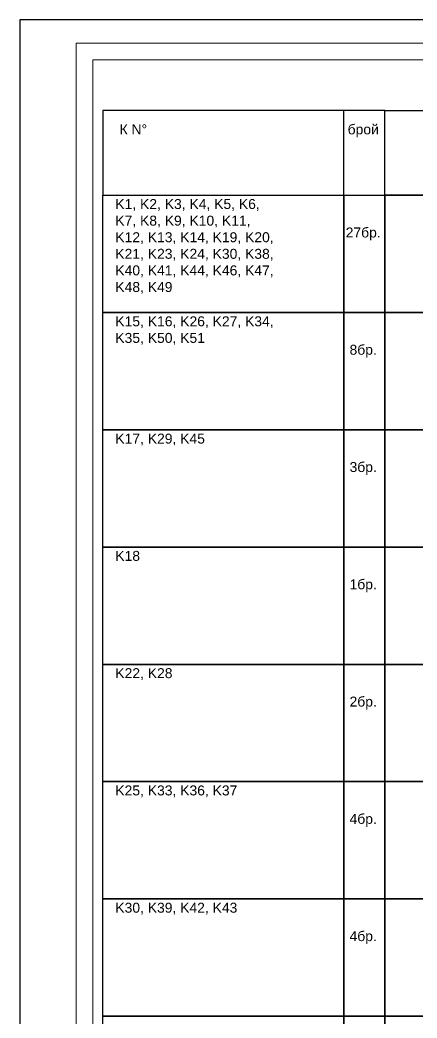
# Model space of a CAD drawing. Header units: millimetres. Extents: x 879 to 91735, y -13728 to 454.
# Drawn here: x 7528 to 8127, y -12233 to -10728 of the extents above; entities that cross this region are included whole.
import ezdxf
from ezdxf.enums import TextEntityAlignment as Align

# ---------------------------------------------------------------- set-up
doc = ezdxf.new("R2010")
doc.units = ezdxf.units.MM
for name, color, linetype, lineweight in [('0_txt', 7, 'Continuous', 18), ('1K_text-koloni', 3, 'Continuous', 35), ('TABLICA', 40, 'Continuous', 30)]:
    doc.layers.add(name, color=color, linetype=linetype, lineweight=lineweight)
doc.layers.add('k_nadpisi', color=8, linetype='Continuous')
doc.layers.add('k_sechenia', color=3, linetype='Continuous')
doc.styles.add('ARIAL', font='ARIAL.TTF')
doc.styles.add('Z1', font='ARIAL.TTF')

msp = doc.modelspace()

# ---------------------------------------------------------------- linework, layer by layer
at = {"layer": '0_txt'}
msp.add_lwpolyline([(7612.993, -13693.429), (13863.775, -13693.429), (13863.775, -10763.429), (7612.993, -10763.429), (7612.993, -13693.429)], dxfattribs=at)
msp.add_lwpolyline([(7637.993, -13668.429), (13838.775, -13668.429), (13838.775, -10788.429), (7637.993, -10788.429)], close=True, dxfattribs=at)
at = {"layer": 'k_nadpisi'}
for points in [[(7652.933, -10992.563), (8078.178, -10992.563), (8078.178, -10864.677), (7652.933, -10864.677)], [(7652.933, -10992.563), (8016.535, -10992.563), (8016.535, -10864.677), (7652.933, -10864.677)], [(8078.178, -10864.677), (8814.732, -10864.677), (8814.732, -10992.563), (8078.178, -10992.563)], [(7652.933, -10992.563), (8016.535, -10992.563), (8016.535, -11169.31), (7652.933, -11169.31)], [(8016.535, -10992.563), (8078.178, -10992.563), (8078.178, -11169.31), (8016.535, -11169.31)], [(8078.178, -10992.563), (8814.732, -10992.563), (8814.732, -11169.31), (8078.178, -11169.31)], [(7652.933, -11169.31), (8016.535, -11169.31), (8016.535, -11346.057), (7652.933, -11346.057)], [(8016.535, -11169.31), (8078.178, -11169.31), (8078.178, -11346.057), (8016.535, -11346.057)], [(8078.178, -11169.31), (8814.732, -11169.31), (8814.732, -11346.057), (8078.178, -11346.057)], [(7652.933, -11346.057), (8016.535, -11346.057), (8016.535, -11522.803), (7652.933, -11522.803)], [(8016.535, -11346.057), (8078.178, -11346.057), (8078.178, -11522.803), (8016.535, -11522.803)], [(8078.178, -11346.057), (8814.732, -11346.057), (8814.732, -11522.803), (8078.178, -11522.803)], [(7652.933, -11522.803), (8016.535, -11522.803), (8016.535, -11699.55), (7652.933, -11699.55)], [(8016.535, -11522.803), (8078.178, -11522.803), (8078.178, -11699.55), (8016.535, -11699.55)], [(8078.178, -11522.803), (8814.732, -11522.803), (8814.732, -11699.55), (8078.178, -11699.55)], [(7652.933, -11699.55), (8016.535, -11699.55), (8016.535, -11876.296), (7652.933, -11876.296)], [(8016.535, -11699.55), (8078.178, -11699.55), (8078.178, -11876.296), (8016.535, -11876.296)], [(8078.178, -11699.55), (8814.732, -11699.55), (8814.732, -11876.296), (8078.178, -11876.296)], [(7652.933, -11876.296), (8016.535, -11876.296), (8016.535, -12053.043), (7652.933, -12053.043)], [(8016.535, -11876.296), (8078.178, -11876.296), (8078.178, -12053.043), (8016.535, -12053.043)], [(8078.178, -11876.296), (8814.732, -11876.296), (8814.732, -12053.043), (8078.178, -12053.043)], [(7652.933, -12053.043), (8016.535, -12053.043), (8016.535, -12229.789), (7652.933, -12229.789)], [(8016.535, -12053.043), (8078.178, -12053.043), (8078.178, -12229.789), (8016.535, -12229.789)], [(8078.178, -12053.043), (8814.732, -12053.043), (8814.732, -12229.789), (8078.178, -12229.789)], [(7652.933, -12229.789), (8016.535, -12229.789), (8016.535, -12406.536), (7652.933, -12406.536)], [(8016.535, -12229.789), (8078.178, -12229.789), (8078.178, -12406.536), (8016.535, -12406.536)], [(8078.178, -12229.789), (8814.732, -12229.789), (8814.732, -12406.536), (8078.178, -12406.536)]]:
    msp.add_lwpolyline(points, close=True, dxfattribs=at)
at = {"layer": 'TABLICA'}
msp.add_lwpolyline([(7527.993, -13728.429), (13898.775, -13728.429), (13898.775, -10728.429), (7527.993, -10728.429)], close=True, dxfattribs=at)

# ---------------------------------------------------------------- texts
at = {"layer": '1K_text-koloni', "char_height": 15, "width": 249.53914, "attachment_point": 1, "style": 'Z1'}
for s, insert in [('K1, K2, K3, K4, K5, K6, K7, K8, K9, K10, K11, K12, K13, K14, K19, K20, K21, K23, K24, K30, K38, K40, K41, K44, K46, K47, K48, K49', (7671.911, -10998.347)), ('K15, K16, K26, K27, K34, K35, K50, K51', (7671.911, -11175.094)), ('K17, K29, K45', (7671.911, -11351.84)), ('K18', (7671.911, -11528.587)), ('K22, K28', (7671.911, -11705.333)), ('K25, K33, K36, K37', (7671.911, -11882.08)), ('K30, K39, K42, K43', (7671.911, -12058.827))]:
    msp.add_mtext(s, dxfattribs=dict(at, insert=insert))
at = {"layer": 'k_nadpisi', "style": 'ARIAL'}
msp.add_text('К N%%d', height=15, dxfattribs=at).set_placement((7678.296, -10900.822))
msp.add_text('брой', height=15, dxfattribs=at).set_placement((8045.831, -10900.822), align=Align.CENTER)
at = {"layer": 'k_sechenia', "style": 'ARIAL'}
for s, p in [('27бр.', (8045.783, -11056.182)), ('8бр.', (8045.783, -11232.929)), ('3бр.', (8045.783, -11409.675)), ('1бр.', (8045.783, -11586.422)), ('2бр.', (8045.783, -11763.168)), ('4бр.', (8045.783, -11939.915)), ('4бр.', (8045.783, -12116.661))]:
    msp.add_text(s, height=15, dxfattribs=at).set_placement(p, align=Align.CENTER)

doc.saveas('drawing.dxf')
